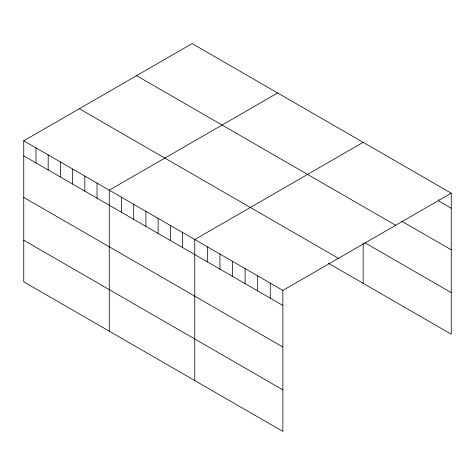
<?xml version="1.0" encoding="UTF-8"?>
<svg xmlns="http://www.w3.org/2000/svg" width="475" height="475" viewBox="0 0 475 475"><rect width="100%" height="100%" fill="white"/><g stroke="black" fill="none" stroke-linecap="round" stroke-linejoin="round"><path stroke-width="0.71" d="M23.75 140.808L282.863 290.409L282.863 431.407L23.75 281.812L23.75 140.808L192.138 43.593L451.25 193.188L451.25 334.192L328.338 263.227M277.643 92.957L109.256 190.178L109.256 331.176M363.149 142.328L194.762 239.542L194.762 380.546M282.863 290.409L451.25 193.188M451.25 208.24L438.662 200.973L438.662 199.542M401.535 221.101L451.25 249.803M136.568 75.673L395.681 225.269M365.037 242.856L451.25 292.63M79.319 108.728L338.432 258.323M23.75 155.859L282.863 305.455M23.75 197.422L282.863 347.023M23.75 240.249L282.863 389.844M363.149 243.224L363.149 283.326M270.275 283.142L270.275 298.187M257.693 275.874L257.693 290.926M245.106 268.607L245.106 283.658M232.518 261.339L232.518 276.391M219.937 254.078L219.937 269.123M207.349 246.81L207.349 261.862M182.548 232.489L182.548 247.54M170.335 225.441L170.335 240.487M158.116 218.387L158.116 233.433M145.902 211.333L145.902 226.385M133.689 204.28L133.689 219.331M121.475 197.226L121.475 212.277M97.043 183.124L97.043 198.176M84.829 176.071L84.829 191.122M72.61 169.017L72.61 184.068M60.396 161.969L60.396 177.015M48.183 154.915L48.183 169.961M35.963 147.862L35.963 162.913"/></g></svg>
